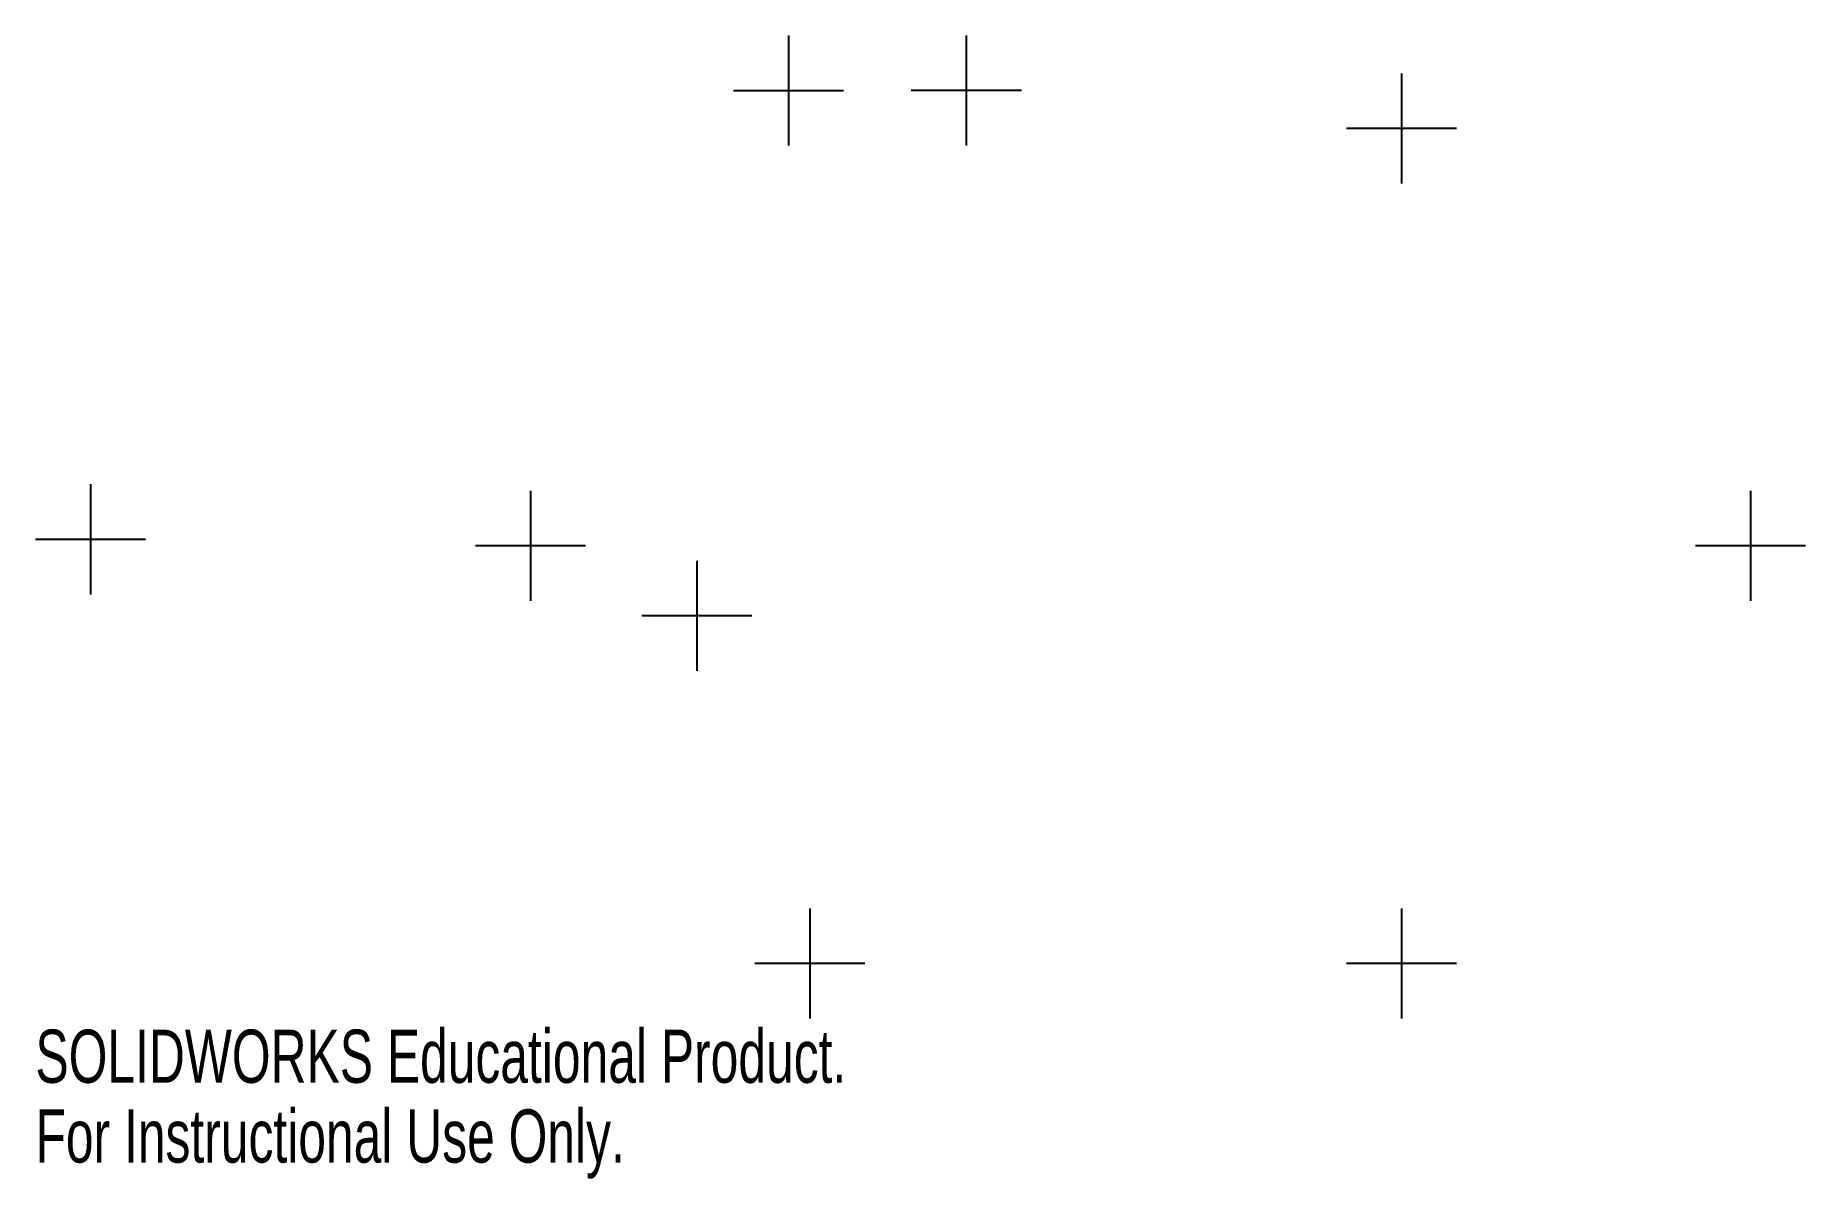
# Model space of a CAD drawing. Header units: millimetres. Extents: x -37 to 124, y -103 to 0.
import ezdxf

# ---------------------------------------------------------------- set-up
doc = ezdxf.new("R2010")
doc.units = ezdxf.units.MM
doc.header["$PDSIZE"] = -1
doc.styles.add('SLDTEXTSTYLE0', font='TXT', dxfattribs={"width": 0.7})

msp = doc.modelspace()

# ---------------------------------------------------------------- linework, layer by layer
at = {"color": 7, "linetype": 'Continuous'}
for p, q in [((31.52, 0.4), (31.52, -9.6)), ((47.67, 0.4), (47.67, -9.6)), ((87.21, -3.06), (87.21, -13.06)), ((26.52, -4.6), (36.52, -4.6)), ((52.67, -4.6), (42.67, -4.6)), ((92.21, -8.06), (82.21, -8.06)), ((-31.93, -40.4), (-31.93, -50.4)), ((8.06, -41), (8.06, -51)), ((118.94, -41), (118.94, -51)), ((-26.93, -45.4), (-36.92, -45.4)), ((13.06, -46), (3.06, -46)), ((123.94, -46), (113.94, -46)), ((23.19, -47.35), (23.19, -57.35)), ((28.19, -52.35), (18.19, -52.35)), ((33.44, -78.94), (33.44, -88.94)), ((87.21, -78.94), (87.21, -88.94)), ((38.44, -83.94), (28.44, -83.94)), ((92.21, -83.94), (82.21, -83.94))]:
    msp.add_line(p, q, dxfattribs=at)
for p in [(31.52, -4.6), (47.67, -4.6), (87.21, -8.06), (-31.93, -45.4), (8.06, -46), (118.94, -46), (23.19, -52.35), (33.44, -83.94), (87.21, -83.94)]:
    msp.add_point(p, dxfattribs=at)

# ---------------------------------------------------------------- texts
at = {"color": 7, "linetype": 'Continuous', "char_height": 4.8336, "attachment_point": 1, "style": 'SLDTEXTSTYLE0'}
for s, insert in [('SOLIDWORKS Educational Product.', (-36.92, -89.96)), ('For Instructional Use Only.', (-36.92, -97.21))]:
    msp.add_mtext(s, dxfattribs=dict(at, insert=insert))

doc.saveas('drawing.dxf')
